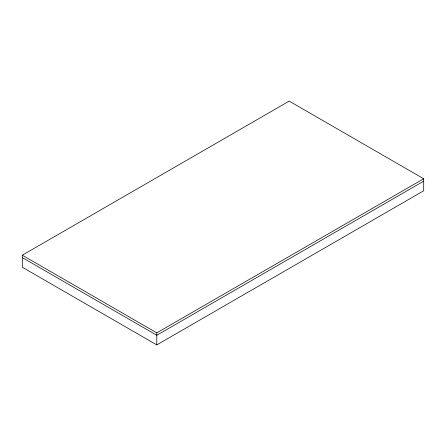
<?xml version="1.0" encoding="UTF-8"?>
<svg xmlns="http://www.w3.org/2000/svg" width="446" height="446" viewBox="0 0 446 446"><rect width="100%" height="100%" fill="white"/><g stroke="black" fill="none" stroke-linecap="round" stroke-linejoin="round"><path stroke-width="0.67" d="M22.3 255.201L289.203 101.108L423.7 178.757L423.7 190.799L156.797 344.892L22.3 267.243L22.3 255.201L156.797 332.855L423.7 178.757M423.7 181.165L156.797 335.264L22.3 257.61M156.797 332.855L156.797 344.892"/></g></svg>
